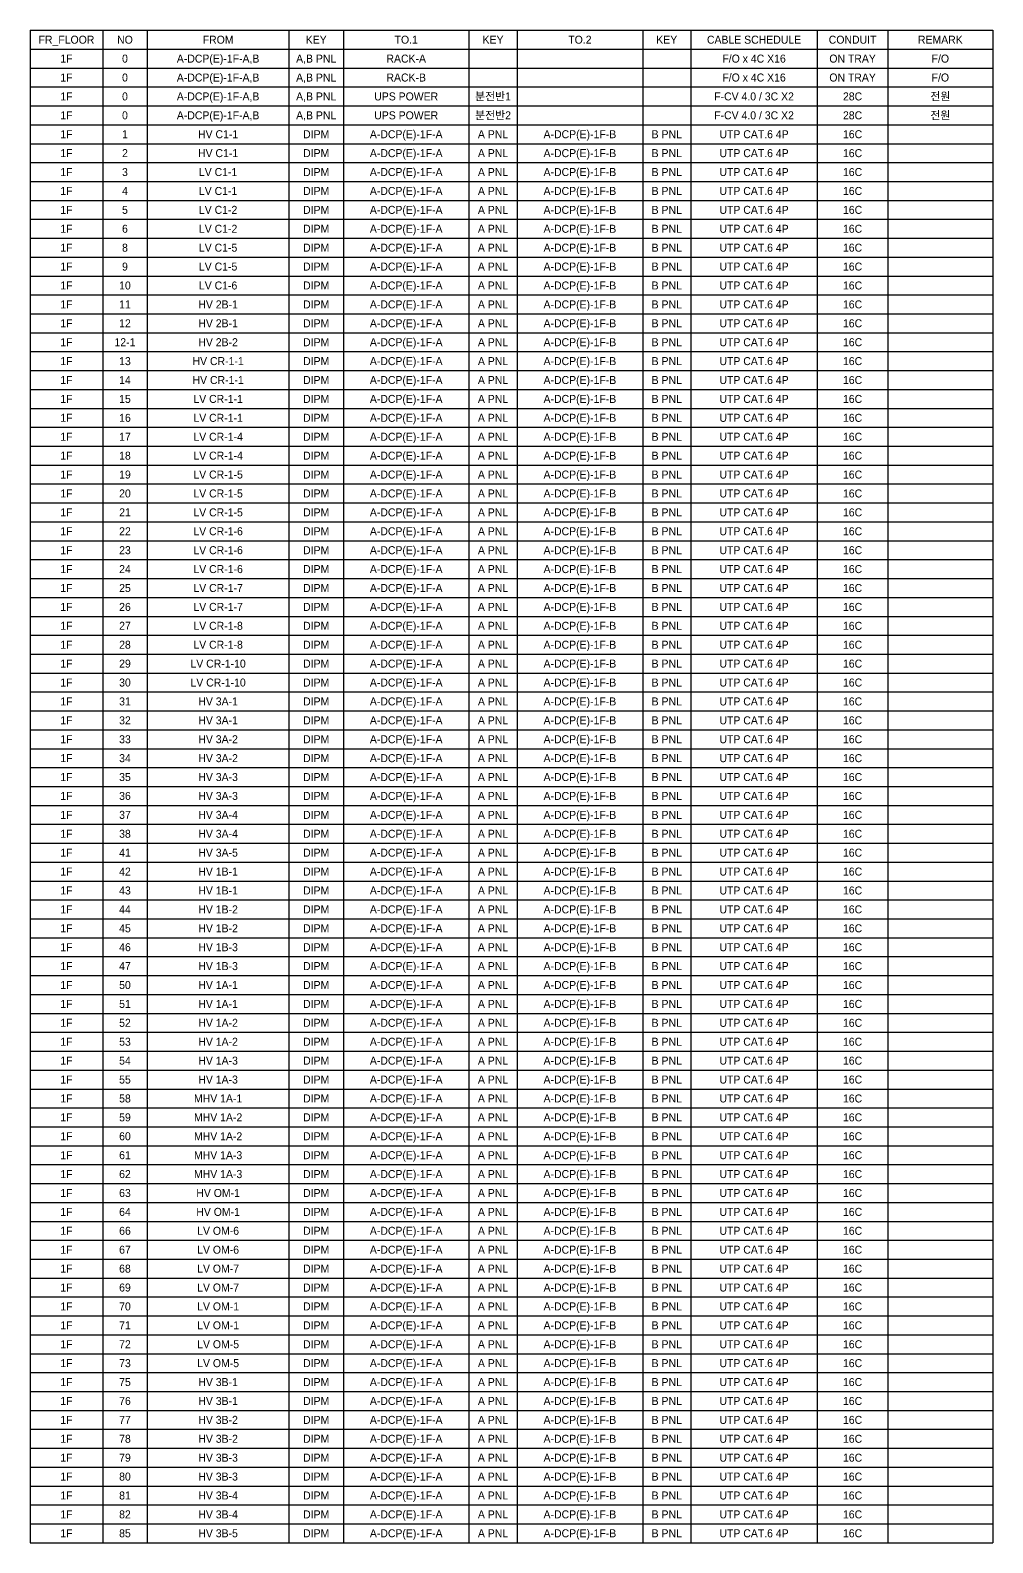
# Model space of a CAD drawing. Header units: millimetres. Extents: x 89450 to 753248, y -530175 to 1209785.
# Drawn here: x 512257 to 559976, y -346733 to -271775 of the extents above; entities that cross this region are included whole.
import ezdxf
from ezdxf.enums import TextEntityAlignment as Align

# ---------------------------------------------------------------- set-up
doc = ezdxf.new("R2010")
doc.units = ezdxf.units.MM
doc.header["$LTSCALE"] = 150
doc.layers.add('-----29 Cable Schedule', color=1, linetype='Continuous')
doc.layers.add('-----30 Text', color=2, linetype='Continuous')
doc.styles.add('ELEC', font='')
doc.styles.get('ELEC').set_extended_font_data('Dotum')

msp = doc.modelspace()

# ---------------------------------------------------------------- linework, layer by layer
at = {"layer": '-----29 Cable Schedule'}
for p, q in [((512257, -271775), (512257, -272712)), ((512257, -271775), (559976, -271775)), ((515848, -271775), (515848, -272712)), ((518057, -271775), (518057, -272712)), ((525084, -271775), (525084, -272712)), ((527784, -271775), (527784, -272712)), ((534008, -271775), (534008, -272712)), ((536395, -271775), (536395, -272712)), ((542619, -271775), (542619, -272712)), ((545006, -271775), (545006, -272712)), ((551275, -271775), (551275, -272712)), ((554778, -271775), (554778, -272712)), ((559976, -271775), (559976, -272712)), ((512257, -272712), (512257, -346733)), ((512257, -272712), (559976, -272712)), ((512257, -272712), (512257, -346733)), ((512257, -272712), (559976, -272712)), ((515848, -272712), (515848, -346733)), ((515848, -272712), (515848, -346733)), ((518057, -272712), (518057, -346733)), ((518057, -272712), (518057, -346733)), ((525084, -272712), (525084, -346733)), ((525084, -272712), (525084, -346733)), ((527784, -272712), (527784, -346733)), ((527784, -272712), (527784, -346733)), ((534008, -272712), (534008, -346733)), ((534008, -272712), (534008, -346733)), ((536395, -272712), (536395, -346733)), ((536395, -272712), (536395, -346733)), ((542619, -272712), (542619, -346733)), ((542619, -272712), (542619, -346733)), ((545006, -272712), (545006, -346733)), ((545006, -272712), (545006, -346733)), ((551275, -272712), (551275, -346733)), ((551275, -272712), (551275, -346733)), ((554778, -272712), (554778, -346733)), ((554778, -272712), (554778, -346733)), ((559976, -272712), (559976, -346733)), ((559976, -272712), (559976, -346733)), ((512257, -273649), (559976, -273649)), ((512257, -274586), (559976, -274586)), ((512257, -275523), (559976, -275523)), ((512257, -276460), (559976, -276460)), ((512257, -277397), (559976, -277397)), ((512257, -278334), (559976, -278334)), ((512257, -279271), (559976, -279271)), ((512257, -280208), (559976, -280208)), ((512257, -281145), (559976, -281145)), ((512257, -282082), (559976, -282082)), ((512257, -283019), (559976, -283019)), ((512257, -283956), (559976, -283956)), ((512257, -284893), (559976, -284893)), ((512257, -285830), (559976, -285830)), ((512257, -286767), (559976, -286767)), ((512257, -287704), (559976, -287704)), ((512257, -288641), (559976, -288641)), ((512257, -289577), (559976, -289577)), ((512257, -290514), (559976, -290514)), ((512257, -291451), (559976, -291451)), ((512257, -292388), (559976, -292388)), ((512257, -293325), (559976, -293325)), ((512257, -294262), (559976, -294262)), ((512257, -295199), (559976, -295199)), ((512257, -296136), (559976, -296136)), ((512257, -297073), (559976, -297073)), ((512257, -298010), (559976, -298010)), ((512257, -298947), (559976, -298947)), ((512257, -299884), (559976, -299884)), ((512257, -300821), (559976, -300821)), ((512257, -301758), (559976, -301758)), ((512257, -302695), (559976, -302695)), ((512257, -303632), (559976, -303632)), ((512257, -304569), (559976, -304569)), ((512257, -305506), (559976, -305506)), ((512257, -306443), (559976, -306443)), ((512257, -307380), (559976, -307380)), ((512257, -308317), (559976, -308317)), ((512257, -309254), (559976, -309254)), ((512257, -310191), (559976, -310191)), ((512257, -311128), (559976, -311128)), ((512257, -312065), (559976, -312065)), ((512257, -313002), (559976, -313002)), ((512257, -313939), (559976, -313939)), ((512257, -314876), (559976, -314876)), ((512257, -315813), (559976, -315813)), ((512257, -316750), (559976, -316750)), ((512257, -317687), (559976, -317687)), ((512257, -318624), (559976, -318624)), ((512257, -319561), (559976, -319561)), ((512257, -320498), (559976, -320498)), ((512257, -321435), (559976, -321435)), ((512257, -322372), (559976, -322372)), ((512257, -323309), (559976, -323309)), ((512257, -324246), (559976, -324246)), ((512257, -325183), (559976, -325183)), ((512257, -326120), (559976, -326120)), ((512257, -327056), (559976, -327056)), ((512257, -327993), (559976, -327993)), ((512257, -328930), (559976, -328930)), ((512257, -329867), (559976, -329867)), ((512257, -330804), (559976, -330804)), ((512257, -331741), (559976, -331741)), ((512257, -332678), (559976, -332678)), ((512257, -333615), (559976, -333615)), ((512257, -334552), (559976, -334552)), ((512257, -335489), (559976, -335489)), ((512257, -336426), (559976, -336426)), ((512257, -337363), (559976, -337363)), ((512257, -338300), (559976, -338300)), ((512257, -339237), (559976, -339237)), ((512257, -340174), (559976, -340174)), ((512257, -341111), (559976, -341111)), ((512257, -342048), (559976, -342048)), ((512257, -342985), (559976, -342985)), ((512257, -343922), (559976, -343922)), ((512257, -344859), (559976, -344859)), ((512257, -345796), (559976, -345796)), ((512257, -346733), (559976, -346733))]:
    msp.add_line(p, q, dxfattribs=at)

# ---------------------------------------------------------------- texts
at = {"layer": '-----30 Text', "style": 'ELEC'}
for s, height, p in [('FR_FLOOR', 396.6, (514053, -272243)), ('NO', 396.6, (516953, -272243)), ('FROM', 396.6, (521571, -272243)), ('KEY', 396.6, (526434, -272243)), ('TO.1', 396.6, (530896, -272243)), ('KEY', 396.6, (535201, -272243)), ('TO.2', 396.6, (539507, -272243)), ('KEY', 396.6, (543813, -272243)), ('CABLE SCHEDULE', 396.6, (548141, -272243)), ('CONDUIT', 396.6, (553026, -272243)), ('REMARK', 396.6, (557377, -272243)), ('1F', 396.6, (514053, -273180)), ('0', 397, (516953, -273180)), ('A-DCP(E)-1F-A,B', 396.6, (521571, -273180)), ('A,B PNL', 396.6, (526434, -273180)), ('RACK-A', 396.6, (530896, -273180)), ('F/O x 4C X16', 396.6, (548141, -273180)), ('ON TRAY', 396.6, (553026, -273180)), ('F/O', 396.6, (557377, -273180)), ('1F', 396.6, (514053, -274117)), ('0', 397, (516953, -274117)), ('A-DCP(E)-1F-A,B', 396.6, (521571, -274117)), ('A,B PNL', 396.6, (526434, -274117)), ('RACK-B', 396.6, (530896, -274117)), ('F/O x 4C X16', 396.6, (548141, -274117)), ('ON TRAY', 396.6, (553026, -274117)), ('F/O', 396.6, (557377, -274117)), ('1F', 396.6, (514053, -275054)), ('0', 397, (516953, -275054)), ('A-DCP(E)-1F-A,B', 396.6, (521571, -275054)), ('A,B PNL', 396.6, (526434, -275054)), ('UPS POWER', 396.6, (530896, -275054)), ('분전반1', 396.6, (535201, -275054)), ('F-CV 4.0 / 3C X2', 396.6, (548141, -275054)), ('28C', 396.6, (553026, -275054)), ('전원', 396.6, (557377, -275054)), ('1F', 396.6, (514053, -275991)), ('0', 397, (516953, -275991)), ('A-DCP(E)-1F-A,B', 396.6, (521571, -275991)), ('A,B PNL', 396.6, (526434, -275991)), ('UPS POWER', 396.6, (530896, -275991)), ('분전반2', 396.6, (535201, -275991)), ('F-CV 4.0 / 3C X2', 396.6, (548141, -275991)), ('28C', 396.6, (553026, -275991)), ('전원', 396.6, (557377, -275991)), ('1F', 396.6, (514053, -276928)), ('1', 397, (516953, -276928)), ('HV C1-1', 396.6, (521571, -276928)), ('DIPM', 396.6, (526434, -276928)), ('A-DCP(E)-1F-A', 396.6, (530896, -276928)), ('A PNL', 396.6, (535201, -276928)), ('A-DCP(E)-1F-B', 396.6, (539507, -276928)), ('B PNL', 396.6, (543813, -276928)), ('UTP CAT.6 4P', 396.6, (548141, -276928)), ('16C', 396.6, (553026, -276928)), ('1F', 396.6, (514053, -277865)), ('2', 397, (516953, -277865)), ('HV C1-1', 396.6, (521571, -277865)), ('DIPM', 396.6, (526434, -277865)), ('A-DCP(E)-1F-A', 396.6, (530896, -277865)), ('A PNL', 396.6, (535201, -277865)), ('A-DCP(E)-1F-B', 396.6, (539507, -277865)), ('B PNL', 396.6, (543813, -277865)), ('UTP CAT.6 4P', 396.6, (548141, -277865)), ('16C', 396.6, (553026, -277865)), ('1F', 396.6, (514053, -278802)), ('3', 397, (516953, -278802)), ('LV C1-1', 396.6, (521571, -278802)), ('DIPM', 396.6, (526434, -278802)), ('A-DCP(E)-1F-A', 396.6, (530896, -278802)), ('A PNL', 396.6, (535201, -278802)), ('A-DCP(E)-1F-B', 396.6, (539507, -278802)), ('B PNL', 396.6, (543813, -278802)), ('UTP CAT.6 4P', 396.6, (548141, -278802)), ('16C', 396.6, (553026, -278802)), ('1F', 396.6, (514053, -279739)), ('4', 397, (516953, -279739)), ('LV C1-1', 396.6, (521571, -279739)), ('DIPM', 396.6, (526434, -279739)), ('A-DCP(E)-1F-A', 396.6, (530896, -279739)), ('A PNL', 396.6, (535201, -279739)), ('A-DCP(E)-1F-B', 396.6, (539507, -279739)), ('B PNL', 396.6, (543813, -279739)), ('UTP CAT.6 4P', 396.6, (548141, -279739)), ('16C', 396.6, (553026, -279739)), ('1F', 396.6, (514053, -280676)), ('5', 397, (516953, -280676)), ('LV C1-2', 396.6, (521571, -280676)), ('DIPM', 396.6, (526434, -280676)), ('A-DCP(E)-1F-A', 396.6, (530896, -280676)), ('A PNL', 396.6, (535201, -280676)), ('A-DCP(E)-1F-B', 396.6, (539507, -280676)), ('B PNL', 396.6, (543813, -280676)), ('UTP CAT.6 4P', 396.6, (548141, -280676)), ('16C', 396.6, (553026, -280676)), ('1F', 396.6, (514053, -281613)), ('6', 397, (516953, -281613)), ('LV C1-2', 396.6, (521571, -281613)), ('DIPM', 396.6, (526434, -281613)), ('A-DCP(E)-1F-A', 396.6, (530896, -281613)), ('A PNL', 396.6, (535201, -281613)), ('A-DCP(E)-1F-B', 396.6, (539507, -281613)), ('B PNL', 396.6, (543813, -281613)), ('UTP CAT.6 4P', 396.6, (548141, -281613)), ('16C', 396.6, (553026, -281613)), ('1F', 396.6, (514053, -282550)), ('8', 397, (516953, -282550)), ('LV C1-5', 396.6, (521571, -282550)), ('DIPM', 396.6, (526434, -282550)), ('A-DCP(E)-1F-A', 396.6, (530896, -282550)), ('A PNL', 396.6, (535201, -282550)), ('A-DCP(E)-1F-B', 396.6, (539507, -282550)), ('B PNL', 396.6, (543813, -282550)), ('UTP CAT.6 4P', 396.6, (548141, -282550)), ('16C', 396.6, (553026, -282550)), ('1F', 396.6, (514053, -283487)), ('9', 397, (516953, -283487)), ('LV C1-5', 396.6, (521571, -283487)), ('DIPM', 396.6, (526434, -283487)), ('A-DCP(E)-1F-A', 396.6, (530896, -283487)), ('A PNL', 396.6, (535201, -283487)), ('A-DCP(E)-1F-B', 396.6, (539507, -283487)), ('B PNL', 396.6, (543813, -283487)), ('UTP CAT.6 4P', 396.6, (548141, -283487)), ('16C', 396.6, (553026, -283487)), ('1F', 396.6, (514053, -284424)), ('10', 396.6, (516953, -284424)), ('LV C1-6', 396.6, (521571, -284424)), ('DIPM', 396.6, (526434, -284424)), ('A-DCP(E)-1F-A', 396.6, (530896, -284424)), ('A PNL', 396.6, (535201, -284424)), ('A-DCP(E)-1F-B', 396.6, (539507, -284424)), ('B PNL', 396.6, (543813, -284424)), ('UTP CAT.6 4P', 396.6, (548141, -284424)), ('16C', 396.6, (553026, -284424)), ('1F', 396.6, (514053, -285361)), ('11', 396.6, (516953, -285361)), ('HV 2B-1', 396.6, (521571, -285361)), ('DIPM', 396.6, (526434, -285361)), ('A-DCP(E)-1F-A', 396.6, (530896, -285361)), ('A PNL', 396.6, (535201, -285361)), ('A-DCP(E)-1F-B', 396.6, (539507, -285361)), ('B PNL', 396.6, (543813, -285361)), ('UTP CAT.6 4P', 396.6, (548141, -285361)), ('16C', 396.6, (553026, -285361)), ('1F', 396.6, (514053, -286298)), ('12', 396.6, (516953, -286298)), ('HV 2B-1', 396.6, (521571, -286298)), ('DIPM', 396.6, (526434, -286298)), ('A-DCP(E)-1F-A', 396.6, (530896, -286298)), ('A PNL', 396.6, (535201, -286298)), ('A-DCP(E)-1F-B', 396.6, (539507, -286298)), ('B PNL', 396.6, (543813, -286298)), ('UTP CAT.6 4P', 396.6, (548141, -286298)), ('16C', 396.6, (553026, -286298)), ('1F', 396.6, (514053, -287235)), ('12-1', 396.6, (516953, -287235)), ('HV 2B-2', 396.6, (521571, -287235)), ('DIPM', 396.6, (526434, -287235)), ('A-DCP(E)-1F-A', 396.6, (530896, -287235)), ('A PNL', 396.6, (535201, -287235)), ('A-DCP(E)-1F-B', 396.6, (539507, -287235)), ('B PNL', 396.6, (543813, -287235)), ('UTP CAT.6 4P', 396.6, (548141, -287235)), ('16C', 396.6, (553026, -287235)), ('1F', 396.6, (514053, -288172)), ('13', 396.6, (516953, -288172)), ('HV CR-1-1', 396.6, (521571, -288172)), ('DIPM', 396.6, (526434, -288172)), ('A-DCP(E)-1F-A', 396.6, (530896, -288172)), ('A PNL', 396.6, (535201, -288172)), ('A-DCP(E)-1F-B', 396.6, (539507, -288172)), ('B PNL', 396.6, (543813, -288172)), ('UTP CAT.6 4P', 396.6, (548141, -288172)), ('16C', 396.6, (553026, -288172)), ('1F', 396.6, (514053, -289109)), ('14', 396.6, (516953, -289109)), ('HV CR-1-1', 396.6, (521571, -289109)), ('DIPM', 396.6, (526434, -289109)), ('A-DCP(E)-1F-A', 396.6, (530896, -289109)), ('A PNL', 396.6, (535201, -289109)), ('A-DCP(E)-1F-B', 396.6, (539507, -289109)), ('B PNL', 396.6, (543813, -289109)), ('UTP CAT.6 4P', 396.6, (548141, -289109)), ('16C', 396.6, (553026, -289109)), ('1F', 396.6, (514053, -290046)), ('15', 396.6, (516953, -290046)), ('LV CR-1-1', 396.6, (521571, -290046)), ('DIPM', 396.6, (526434, -290046)), ('A-DCP(E)-1F-A', 396.6, (530896, -290046)), ('A PNL', 396.6, (535201, -290046)), ('A-DCP(E)-1F-B', 396.6, (539507, -290046)), ('B PNL', 396.6, (543813, -290046)), ('UTP CAT.6 4P', 396.6, (548141, -290046)), ('16C', 396.6, (553026, -290046)), ('1F', 396.6, (514053, -290983)), ('16', 396.6, (516953, -290983)), ('LV CR-1-1', 396.6, (521571, -290983)), ('DIPM', 396.6, (526434, -290983)), ('A-DCP(E)-1F-A', 396.6, (530896, -290983)), ('A PNL', 396.6, (535201, -290983)), ('A-DCP(E)-1F-B', 396.6, (539507, -290983)), ('B PNL', 396.6, (543813, -290983)), ('UTP CAT.6 4P', 396.6, (548141, -290983)), ('16C', 396.6, (553026, -290983)), ('1F', 396.6, (514053, -291920)), ('17', 396.6, (516953, -291920)), ('LV CR-1-4', 396.6, (521571, -291920)), ('DIPM', 396.6, (526434, -291920)), ('A-DCP(E)-1F-A', 396.6, (530896, -291920)), ('A PNL', 396.6, (535201, -291920)), ('A-DCP(E)-1F-B', 396.6, (539507, -291920)), ('B PNL', 396.6, (543813, -291920)), ('UTP CAT.6 4P', 396.6, (548141, -291920)), ('16C', 396.6, (553026, -291920)), ('1F', 396.6, (514053, -292857)), ('18', 396.6, (516953, -292857)), ('LV CR-1-4', 396.6, (521571, -292857)), ('DIPM', 396.6, (526434, -292857)), ('A-DCP(E)-1F-A', 396.6, (530896, -292857)), ('A PNL', 396.6, (535201, -292857)), ('A-DCP(E)-1F-B', 396.6, (539507, -292857)), ('B PNL', 396.6, (543813, -292857)), ('UTP CAT.6 4P', 396.6, (548141, -292857)), ('16C', 396.6, (553026, -292857)), ('1F', 396.6, (514053, -293794)), ('19', 396.6, (516953, -293794)), ('LV CR-1-5', 396.6, (521571, -293794)), ('DIPM', 396.6, (526434, -293794)), ('A-DCP(E)-1F-A', 396.6, (530896, -293794)), ('A PNL', 396.6, (535201, -293794)), ('A-DCP(E)-1F-B', 396.6, (539507, -293794)), ('B PNL', 396.6, (543813, -293794)), ('UTP CAT.6 4P', 396.6, (548141, -293794)), ('16C', 396.6, (553026, -293794)), ('1F', 396.6, (514053, -294731)), ('20', 396.6, (516953, -294731)), ('LV CR-1-5', 396.6, (521571, -294731)), ('DIPM', 396.6, (526434, -294731)), ('A-DCP(E)-1F-A', 396.6, (530896, -294731)), ('A PNL', 396.6, (535201, -294731)), ('A-DCP(E)-1F-B', 396.6, (539507, -294731)), ('B PNL', 396.6, (543813, -294731)), ('UTP CAT.6 4P', 396.6, (548141, -294731)), ('16C', 396.6, (553026, -294731)), ('1F', 396.6, (514053, -295668)), ('21', 396.6, (516953, -295668)), ('LV CR-1-5', 396.6, (521571, -295668)), ('DIPM', 396.6, (526434, -295668)), ('A-DCP(E)-1F-A', 396.6, (530896, -295668)), ('A PNL', 396.6, (535201, -295668)), ('A-DCP(E)-1F-B', 396.6, (539507, -295668)), ('B PNL', 396.6, (543813, -295668)), ('UTP CAT.6 4P', 396.6, (548141, -295668)), ('16C', 396.6, (553026, -295668)), ('1F', 396.6, (514053, -296605)), ('22', 396.6, (516953, -296605)), ('LV CR-1-6', 396.6, (521571, -296605)), ('DIPM', 396.6, (526434, -296605)), ('A-DCP(E)-1F-A', 396.6, (530896, -296605)), ('A PNL', 396.6, (535201, -296605)), ('A-DCP(E)-1F-B', 396.6, (539507, -296605)), ('B PNL', 396.6, (543813, -296605)), ('UTP CAT.6 4P', 396.6, (548141, -296605)), ('16C', 396.6, (553026, -296605)), ('1F', 396.6, (514053, -297542)), ('23', 396.6, (516953, -297542)), ('LV CR-1-6', 396.6, (521571, -297542)), ('DIPM', 396.6, (526434, -297542)), ('A-DCP(E)-1F-A', 396.6, (530896, -297542)), ('A PNL', 396.6, (535201, -297542)), ('A-DCP(E)-1F-B', 396.6, (539507, -297542)), ('B PNL', 396.6, (543813, -297542)), ('UTP CAT.6 4P', 396.6, (548141, -297542)), ('16C', 396.6, (553026, -297542)), ('1F', 396.6, (514053, -298479)), ('24', 396.6, (516953, -298479)), ('LV CR-1-6', 396.6, (521571, -298479)), ('DIPM', 396.6, (526434, -298479)), ('A-DCP(E)-1F-A', 396.6, (530896, -298479)), ('A PNL', 396.6, (535201, -298479)), ('A-DCP(E)-1F-B', 396.6, (539507, -298479)), ('B PNL', 396.6, (543813, -298479)), ('UTP CAT.6 4P', 396.6, (548141, -298479)), ('16C', 396.6, (553026, -298479)), ('1F', 396.6, (514053, -299416)), ('25', 396.6, (516953, -299416)), ('LV CR-1-7', 396.6, (521571, -299416)), ('DIPM', 396.6, (526434, -299416)), ('A-DCP(E)-1F-A', 396.6, (530896, -299416)), ('A PNL', 396.6, (535201, -299416)), ('A-DCP(E)-1F-B', 396.6, (539507, -299416)), ('B PNL', 396.6, (543813, -299416)), ('UTP CAT.6 4P', 396.6, (548141, -299416)), ('16C', 396.6, (553026, -299416)), ('1F', 396.6, (514053, -300353)), ('26', 396.6, (516953, -300353)), ('LV CR-1-7', 396.6, (521571, -300353)), ('DIPM', 396.6, (526434, -300353)), ('A-DCP(E)-1F-A', 396.6, (530896, -300353)), ('A PNL', 396.6, (535201, -300353)), ('A-DCP(E)-1F-B', 396.6, (539507, -300353)), ('B PNL', 396.6, (543813, -300353)), ('UTP CAT.6 4P', 396.6, (548141, -300353)), ('16C', 396.6, (553026, -300353)), ('1F', 396.6, (514053, -301290)), ('27', 396.6, (516953, -301290)), ('LV CR-1-8', 396.6, (521571, -301290)), ('DIPM', 396.6, (526434, -301290)), ('A-DCP(E)-1F-A', 396.6, (530896, -301290)), ('A PNL', 396.6, (535201, -301290)), ('A-DCP(E)-1F-B', 396.6, (539507, -301290)), ('B PNL', 396.6, (543813, -301290)), ('UTP CAT.6 4P', 396.6, (548141, -301290)), ('16C', 396.6, (553026, -301290)), ('1F', 396.6, (514053, -302227)), ('28', 396.6, (516953, -302227)), ('LV CR-1-8', 396.6, (521571, -302227)), ('DIPM', 396.6, (526434, -302227)), ('A-DCP(E)-1F-A', 396.6, (530896, -302227)), ('A PNL', 396.6, (535201, -302227)), ('A-DCP(E)-1F-B', 396.6, (539507, -302227)), ('B PNL', 396.6, (543813, -302227)), ('UTP CAT.6 4P', 396.6, (548141, -302227)), ('16C', 396.6, (553026, -302227)), ('1F', 396.6, (514053, -303164)), ('29', 396.6, (516953, -303164)), ('LV CR-1-10', 396.6, (521571, -303164)), ('DIPM', 396.6, (526434, -303164)), ('A-DCP(E)-1F-A', 396.6, (530896, -303164)), ('A PNL', 396.6, (535201, -303164)), ('A-DCP(E)-1F-B', 396.6, (539507, -303164)), ('B PNL', 396.6, (543813, -303164)), ('UTP CAT.6 4P', 396.6, (548141, -303164)), ('16C', 396.6, (553026, -303164)), ('1F', 396.6, (514053, -304101)), ('30', 396.6, (516953, -304101)), ('LV CR-1-10', 396.6, (521571, -304101)), ('DIPM', 396.6, (526434, -304101)), ('A-DCP(E)-1F-A', 396.6, (530896, -304101)), ('A PNL', 396.6, (535201, -304101)), ('A-DCP(E)-1F-B', 396.6, (539507, -304101)), ('B PNL', 396.6, (543813, -304101)), ('UTP CAT.6 4P', 396.6, (548141, -304101)), ('16C', 396.6, (553026, -304101)), ('1F', 396.6, (514053, -305038)), ('31', 396.6, (516953, -305038)), ('HV 3A-1', 396.6, (521571, -305038)), ('DIPM', 396.6, (526434, -305038)), ('A-DCP(E)-1F-A', 396.6, (530896, -305038)), ('A PNL', 396.6, (535201, -305038)), ('A-DCP(E)-1F-B', 396.6, (539507, -305038)), ('B PNL', 396.6, (543813, -305038)), ('UTP CAT.6 4P', 396.6, (548141, -305038)), ('16C', 396.6, (553026, -305038)), ('1F', 396.6, (514053, -305975)), ('32', 396.6, (516953, -305975)), ('HV 3A-1', 396.6, (521571, -305975)), ('DIPM', 396.6, (526434, -305975)), ('A-DCP(E)-1F-A', 396.6, (530896, -305975)), ('A PNL', 396.6, (535201, -305975)), ('A-DCP(E)-1F-B', 396.6, (539507, -305975)), ('B PNL', 396.6, (543813, -305975)), ('UTP CAT.6 4P', 396.6, (548141, -305975)), ('16C', 396.6, (553026, -305975)), ('1F', 396.6, (514053, -306912)), ('33', 396.6, (516953, -306912)), ('HV 3A-2', 396.6, (521571, -306912)), ('DIPM', 396.6, (526434, -306912)), ('A-DCP(E)-1F-A', 396.6, (530896, -306912)), ('A PNL', 396.6, (535201, -306912)), ('A-DCP(E)-1F-B', 396.6, (539507, -306912)), ('B PNL', 396.6, (543813, -306912)), ('UTP CAT.6 4P', 396.6, (548141, -306912)), ('16C', 396.6, (553026, -306912)), ('1F', 396.6, (514053, -307849)), ('34', 396.6, (516953, -307849)), ('HV 3A-2', 396.6, (521571, -307849)), ('DIPM', 396.6, (526434, -307849)), ('A-DCP(E)-1F-A', 396.6, (530896, -307849)), ('A PNL', 396.6, (535201, -307849)), ('A-DCP(E)-1F-B', 396.6, (539507, -307849)), ('B PNL', 396.6, (543813, -307849)), ('UTP CAT.6 4P', 396.6, (548141, -307849)), ('16C', 396.6, (553026, -307849)), ('1F', 396.6, (514053, -308785)), ('35', 396.6, (516953, -308785)), ('HV 3A-3', 396.6, (521571, -308785)), ('DIPM', 396.6, (526434, -308785)), ('A-DCP(E)-1F-A', 396.6, (530896, -308785)), ('A PNL', 396.6, (535201, -308785)), ('A-DCP(E)-1F-B', 396.6, (539507, -308785)), ('B PNL', 396.6, (543813, -308785)), ('UTP CAT.6 4P', 396.6, (548141, -308785)), ('16C', 396.6, (553026, -308785)), ('1F', 396.6, (514053, -309722)), ('36', 396.6, (516953, -309722)), ('HV 3A-3', 396.6, (521571, -309722)), ('DIPM', 396.6, (526434, -309722)), ('A-DCP(E)-1F-A', 396.6, (530896, -309722)), ('A PNL', 396.6, (535201, -309722)), ('A-DCP(E)-1F-B', 396.6, (539507, -309722)), ('B PNL', 396.6, (543813, -309722)), ('UTP CAT.6 4P', 396.6, (548141, -309722)), ('16C', 396.6, (553026, -309722)), ('1F', 396.6, (514053, -310659)), ('37', 396.6, (516953, -310659)), ('HV 3A-4', 396.6, (521571, -310659)), ('DIPM', 396.6, (526434, -310659)), ('A-DCP(E)-1F-A', 396.6, (530896, -310659)), ('A PNL', 396.6, (535201, -310659)), ('A-DCP(E)-1F-B', 396.6, (539507, -310659)), ('B PNL', 396.6, (543813, -310659)), ('UTP CAT.6 4P', 396.6, (548141, -310659)), ('16C', 396.6, (553026, -310659)), ('1F', 396.6, (514053, -311596)), ('38', 396.6, (516953, -311596)), ('HV 3A-4', 396.6, (521571, -311596)), ('DIPM', 396.6, (526434, -311596)), ('A-DCP(E)-1F-A', 396.6, (530896, -311596)), ('A PNL', 396.6, (535201, -311596)), ('A-DCP(E)-1F-B', 396.6, (539507, -311596)), ('B PNL', 396.6, (543813, -311596)), ('UTP CAT.6 4P', 396.6, (548141, -311596)), ('16C', 396.6, (553026, -311596)), ('1F', 396.6, (514053, -312533)), ('41', 396.6, (516953, -312533)), ('HV 3A-5', 396.6, (521571, -312533)), ('DIPM', 396.6, (526434, -312533)), ('A-DCP(E)-1F-A', 396.6, (530896, -312533)), ('A PNL', 396.6, (535201, -312533)), ('A-DCP(E)-1F-B', 396.6, (539507, -312533)), ('B PNL', 396.6, (543813, -312533)), ('UTP CAT.6 4P', 396.6, (548141, -312533)), ('16C', 396.6, (553026, -312533)), ('1F', 396.6, (514053, -313470)), ('42', 396.6, (516953, -313470)), ('HV 1B-1', 396.6, (521571, -313470)), ('DIPM', 396.6, (526434, -313470)), ('A-DCP(E)-1F-A', 396.6, (530896, -313470)), ('A PNL', 396.6, (535201, -313470)), ('A-DCP(E)-1F-B', 396.6, (539507, -313470)), ('B PNL', 396.6, (543813, -313470)), ('UTP CAT.6 4P', 396.6, (548141, -313470)), ('16C', 396.6, (553026, -313470)), ('1F', 396.6, (514053, -314407)), ('43', 396.6, (516953, -314407)), ('HV 1B-1', 396.6, (521571, -314407)), ('DIPM', 396.6, (526434, -314407)), ('A-DCP(E)-1F-A', 396.6, (530896, -314407)), ('A PNL', 396.6, (535201, -314407)), ('A-DCP(E)-1F-B', 396.6, (539507, -314407)), ('B PNL', 396.6, (543813, -314407)), ('UTP CAT.6 4P', 396.6, (548141, -314407)), ('16C', 396.6, (553026, -314407)), ('1F', 396.6, (514053, -315344)), ('44', 396.6, (516953, -315344)), ('HV 1B-2', 396.6, (521571, -315344)), ('DIPM', 396.6, (526434, -315344)), ('A-DCP(E)-1F-A', 396.6, (530896, -315344)), ('A PNL', 396.6, (535201, -315344)), ('A-DCP(E)-1F-B', 396.6, (539507, -315344)), ('B PNL', 396.6, (543813, -315344)), ('UTP CAT.6 4P', 396.6, (548141, -315344)), ('16C', 396.6, (553026, -315344)), ('1F', 396.6, (514053, -316281)), ('45', 396.6, (516953, -316281)), ('HV 1B-2', 396.6, (521571, -316281)), ('DIPM', 396.6, (526434, -316281)), ('A-DCP(E)-1F-A', 396.6, (530896, -316281)), ('A PNL', 396.6, (535201, -316281)), ('A-DCP(E)-1F-B', 396.6, (539507, -316281)), ('B PNL', 396.6, (543813, -316281)), ('UTP CAT.6 4P', 396.6, (548141, -316281)), ('16C', 396.6, (553026, -316281)), ('1F', 396.6, (514053, -317218)), ('46', 396.6, (516953, -317218)), ('HV 1B-3', 396.6, (521571, -317218)), ('DIPM', 396.6, (526434, -317218)), ('A-DCP(E)-1F-A', 396.6, (530896, -317218)), ('A PNL', 396.6, (535201, -317218)), ('A-DCP(E)-1F-B', 396.6, (539507, -317218)), ('B PNL', 396.6, (543813, -317218)), ('UTP CAT.6 4P', 396.6, (548141, -317218)), ('16C', 396.6, (553026, -317218)), ('1F', 396.6, (514053, -318155)), ('47', 396.6, (516953, -318155)), ('HV 1B-3', 396.6, (521571, -318155)), ('DIPM', 396.6, (526434, -318155)), ('A-DCP(E)-1F-A', 396.6, (530896, -318155)), ('A PNL', 396.6, (535201, -318155)), ('A-DCP(E)-1F-B', 396.6, (539507, -318155)), ('B PNL', 396.6, (543813, -318155)), ('UTP CAT.6 4P', 396.6, (548141, -318155)), ('16C', 396.6, (553026, -318155)), ('1F', 396.6, (514053, -319092)), ('50', 396.6, (516953, -319092)), ('HV 1A-1', 396.6, (521571, -319092)), ('DIPM', 396.6, (526434, -319092)), ('A-DCP(E)-1F-A', 396.6, (530896, -319092)), ('A PNL', 396.6, (535201, -319092)), ('A-DCP(E)-1F-B', 396.6, (539507, -319092)), ('B PNL', 396.6, (543813, -319092)), ('UTP CAT.6 4P', 396.6, (548141, -319092)), ('16C', 396.6, (553026, -319092)), ('1F', 396.6, (514053, -320029)), ('51', 396.6, (516953, -320029)), ('HV 1A-1', 396.6, (521571, -320029)), ('DIPM', 396.6, (526434, -320029)), ('A-DCP(E)-1F-A', 396.6, (530896, -320029)), ('A PNL', 396.6, (535201, -320029)), ('A-DCP(E)-1F-B', 396.6, (539507, -320029)), ('B PNL', 396.6, (543813, -320029)), ('UTP CAT.6 4P', 396.6, (548141, -320029)), ('16C', 396.6, (553026, -320029)), ('1F', 396.6, (514053, -320966)), ('52', 396.6, (516953, -320966)), ('HV 1A-2', 396.6, (521571, -320966)), ('DIPM', 396.6, (526434, -320966)), ('A-DCP(E)-1F-A', 396.6, (530896, -320966)), ('A PNL', 396.6, (535201, -320966)), ('A-DCP(E)-1F-B', 396.6, (539507, -320966)), ('B PNL', 396.6, (543813, -320966)), ('UTP CAT.6 4P', 396.6, (548141, -320966)), ('16C', 396.6, (553026, -320966)), ('1F', 396.6, (514053, -321903)), ('53', 396.6, (516953, -321903)), ('HV 1A-2', 396.6, (521571, -321903)), ('DIPM', 396.6, (526434, -321903)), ('A-DCP(E)-1F-A', 396.6, (530896, -321903)), ('A PNL', 396.6, (535201, -321903)), ('A-DCP(E)-1F-B', 396.6, (539507, -321903)), ('B PNL', 396.6, (543813, -321903)), ('UTP CAT.6 4P', 396.6, (548141, -321903)), ('16C', 396.6, (553026, -321903)), ('1F', 396.6, (514053, -322840)), ('54', 396.6, (516953, -322840)), ('HV 1A-3', 396.6, (521571, -322840)), ('DIPM', 396.6, (526434, -322840)), ('A-DCP(E)-1F-A', 396.6, (530896, -322840)), ('A PNL', 396.6, (535201, -322840)), ('A-DCP(E)-1F-B', 396.6, (539507, -322840)), ('B PNL', 396.6, (543813, -322840)), ('UTP CAT.6 4P', 396.6, (548141, -322840)), ('16C', 396.6, (553026, -322840)), ('1F', 396.6, (514053, -323777)), ('55', 396.6, (516953, -323777)), ('HV 1A-3', 396.6, (521571, -323777)), ('DIPM', 396.6, (526434, -323777)), ('A-DCP(E)-1F-A', 396.6, (530896, -323777)), ('A PNL', 396.6, (535201, -323777)), ('A-DCP(E)-1F-B', 396.6, (539507, -323777)), ('B PNL', 396.6, (543813, -323777)), ('UTP CAT.6 4P', 396.6, (548141, -323777)), ('16C', 396.6, (553026, -323777)), ('1F', 396.6, (514053, -324714)), ('58', 396.6, (516953, -324714)), ('MHV 1A-1', 396.6, (521571, -324714)), ('DIPM', 396.6, (526434, -324714)), ('A-DCP(E)-1F-A', 396.6, (530896, -324714)), ('A PNL', 396.6, (535201, -324714)), ('A-DCP(E)-1F-B', 396.6, (539507, -324714)), ('B PNL', 396.6, (543813, -324714)), ('UTP CAT.6 4P', 396.6, (548141, -324714)), ('16C', 396.6, (553026, -324714)), ('1F', 396.6, (514053, -325651)), ('59', 396.6, (516953, -325651)), ('MHV 1A-2', 396.6, (521571, -325651)), ('DIPM', 396.6, (526434, -325651)), ('A-DCP(E)-1F-A', 396.6, (530896, -325651)), ('A PNL', 396.6, (535201, -325651)), ('A-DCP(E)-1F-B', 396.6, (539507, -325651)), ('B PNL', 396.6, (543813, -325651)), ('UTP CAT.6 4P', 396.6, (548141, -325651)), ('16C', 396.6, (553026, -325651)), ('1F', 396.6, (514053, -326588)), ('60', 396.6, (516953, -326588)), ('MHV 1A-2', 396.6, (521571, -326588)), ('DIPM', 396.6, (526434, -326588)), ('A-DCP(E)-1F-A', 396.6, (530896, -326588)), ('A PNL', 396.6, (535201, -326588)), ('A-DCP(E)-1F-B', 396.6, (539507, -326588)), ('B PNL', 396.6, (543813, -326588)), ('UTP CAT.6 4P', 396.6, (548141, -326588)), ('16C', 396.6, (553026, -326588)), ('1F', 396.6, (514053, -327525)), ('61', 396.6, (516953, -327525)), ('MHV 1A-3', 396.6, (521571, -327525)), ('DIPM', 396.6, (526434, -327525)), ('A-DCP(E)-1F-A', 396.6, (530896, -327525)), ('A PNL', 396.6, (535201, -327525)), ('A-DCP(E)-1F-B', 396.6, (539507, -327525)), ('B PNL', 396.6, (543813, -327525)), ('UTP CAT.6 4P', 396.6, (548141, -327525)), ('16C', 396.6, (553026, -327525)), ('1F', 396.6, (514053, -328462)), ('62', 396.6, (516953, -328462)), ('MHV 1A-3', 396.6, (521571, -328462)), ('DIPM', 396.6, (526434, -328462)), ('A-DCP(E)-1F-A', 396.6, (530896, -328462)), ('A PNL', 396.6, (535201, -328462)), ('A-DCP(E)-1F-B', 396.6, (539507, -328462)), ('B PNL', 396.6, (543813, -328462)), ('UTP CAT.6 4P', 396.6, (548141, -328462)), ('16C', 396.6, (553026, -328462)), ('1F', 396.6, (514053, -329399)), ('63', 396.6, (516953, -329399)), ('HV OM-1', 396.6, (521571, -329399)), ('DIPM', 396.6, (526434, -329399)), ('A-DCP(E)-1F-A', 396.6, (530896, -329399)), ('A PNL', 396.6, (535201, -329399)), ('A-DCP(E)-1F-B', 396.6, (539507, -329399)), ('B PNL', 396.6, (543813, -329399)), ('UTP CAT.6 4P', 396.6, (548141, -329399)), ('16C', 396.6, (553026, -329399)), ('1F', 396.6, (514053, -330336)), ('64', 396.6, (516953, -330336)), ('HV OM-1', 396.6, (521571, -330336)), ('DIPM', 396.6, (526434, -330336)), ('A-DCP(E)-1F-A', 396.6, (530896, -330336)), ('A PNL', 396.6, (535201, -330336)), ('A-DCP(E)-1F-B', 396.6, (539507, -330336)), ('B PNL', 396.6, (543813, -330336)), ('UTP CAT.6 4P', 396.6, (548141, -330336)), ('16C', 396.6, (553026, -330336)), ('1F', 396.6, (514053, -331273)), ('66', 396.6, (516953, -331273)), ('LV OM-6', 396.6, (521571, -331273)), ('DIPM', 396.6, (526434, -331273)), ('A-DCP(E)-1F-A', 396.6, (530896, -331273)), ('A PNL', 396.6, (535201, -331273)), ('A-DCP(E)-1F-B', 396.6, (539507, -331273)), ('B PNL', 396.6, (543813, -331273)), ('UTP CAT.6 4P', 396.6, (548141, -331273)), ('16C', 396.6, (553026, -331273)), ('1F', 396.6, (514053, -332210)), ('67', 396.6, (516953, -332210)), ('LV OM-6', 396.6, (521571, -332210)), ('DIPM', 396.6, (526434, -332210)), ('A-DCP(E)-1F-A', 396.6, (530896, -332210)), ('A PNL', 396.6, (535201, -332210)), ('A-DCP(E)-1F-B', 396.6, (539507, -332210)), ('B PNL', 396.6, (543813, -332210)), ('UTP CAT.6 4P', 396.6, (548141, -332210)), ('16C', 396.6, (553026, -332210)), ('1F', 396.6, (514053, -333147)), ('68', 396.6, (516953, -333147)), ('LV OM-7', 396.6, (521571, -333147)), ('DIPM', 396.6, (526434, -333147)), ('A-DCP(E)-1F-A', 396.6, (530896, -333147)), ('A PNL', 396.6, (535201, -333147)), ('A-DCP(E)-1F-B', 396.6, (539507, -333147)), ('B PNL', 396.6, (543813, -333147)), ('UTP CAT.6 4P', 396.6, (548141, -333147)), ('16C', 396.6, (553026, -333147)), ('1F', 396.6, (514053, -334084)), ('69', 396.6, (516953, -334084)), ('LV OM-7', 396.6, (521571, -334084)), ('DIPM', 396.6, (526434, -334084)), ('A-DCP(E)-1F-A', 396.6, (530896, -334084)), ('A PNL', 396.6, (535201, -334084)), ('A-DCP(E)-1F-B', 396.6, (539507, -334084)), ('B PNL', 396.6, (543813, -334084)), ('UTP CAT.6 4P', 396.6, (548141, -334084)), ('16C', 396.6, (553026, -334084)), ('1F', 396.6, (514053, -335021)), ('70', 396.6, (516953, -335021)), ('LV OM-1', 396.6, (521571, -335021)), ('DIPM', 396.6, (526434, -335021)), ('A-DCP(E)-1F-A', 396.6, (530896, -335021)), ('A PNL', 396.6, (535201, -335021)), ('A-DCP(E)-1F-B', 396.6, (539507, -335021)), ('B PNL', 396.6, (543813, -335021)), ('UTP CAT.6 4P', 396.6, (548141, -335021)), ('16C', 396.6, (553026, -335021)), ('1F', 396.6, (514053, -335958)), ('71', 396.6, (516953, -335958)), ('LV OM-1', 396.6, (521571, -335958)), ('DIPM', 396.6, (526434, -335958)), ('A-DCP(E)-1F-A', 396.6, (530896, -335958)), ('A PNL', 396.6, (535201, -335958)), ('A-DCP(E)-1F-B', 396.6, (539507, -335958)), ('B PNL', 396.6, (543813, -335958)), ('UTP CAT.6 4P', 396.6, (548141, -335958)), ('16C', 396.6, (553026, -335958)), ('1F', 396.6, (514053, -336895)), ('72', 396.6, (516953, -336895)), ('LV OM-5', 396.6, (521571, -336895)), ('DIPM', 396.6, (526434, -336895)), ('A-DCP(E)-1F-A', 396.6, (530896, -336895)), ('A PNL', 396.6, (535201, -336895)), ('A-DCP(E)-1F-B', 396.6, (539507, -336895)), ('B PNL', 396.6, (543813, -336895)), ('UTP CAT.6 4P', 396.6, (548141, -336895)), ('16C', 396.6, (553026, -336895)), ('1F', 396.6, (514053, -337832)), ('73', 396.6, (516953, -337832)), ('LV OM-5', 396.6, (521571, -337832)), ('DIPM', 396.6, (526434, -337832)), ('A-DCP(E)-1F-A', 396.6, (530896, -337832)), ('A PNL', 396.6, (535201, -337832)), ('A-DCP(E)-1F-B', 396.6, (539507, -337832)), ('B PNL', 396.6, (543813, -337832)), ('UTP CAT.6 4P', 396.6, (548141, -337832)), ('16C', 396.6, (553026, -337832)), ('1F', 396.6, (514053, -338769)), ('75', 396.6, (516953, -338769)), ('HV 3B-1', 396.6, (521571, -338769)), ('DIPM', 396.6, (526434, -338769)), ('A-DCP(E)-1F-A', 396.6, (530896, -338769)), ('A PNL', 396.6, (535201, -338769)), ('A-DCP(E)-1F-B', 396.6, (539507, -338769)), ('B PNL', 396.6, (543813, -338769)), ('UTP CAT.6 4P', 396.6, (548141, -338769)), ('16C', 396.6, (553026, -338769)), ('1F', 396.6, (514053, -339706)), ('76', 396.6, (516953, -339706)), ('HV 3B-1', 396.6, (521571, -339706)), ('DIPM', 396.6, (526434, -339706)), ('A-DCP(E)-1F-A', 396.6, (530896, -339706)), ('A PNL', 396.6, (535201, -339706)), ('A-DCP(E)-1F-B', 396.6, (539507, -339706)), ('B PNL', 396.6, (543813, -339706)), ('UTP CAT.6 4P', 396.6, (548141, -339706)), ('16C', 396.6, (553026, -339706)), ('1F', 396.6, (514053, -340643)), ('77', 396.6, (516953, -340643)), ('HV 3B-2', 396.6, (521571, -340643)), ('DIPM', 396.6, (526434, -340643)), ('A-DCP(E)-1F-A', 396.6, (530896, -340643)), ('A PNL', 396.6, (535201, -340643)), ('A-DCP(E)-1F-B', 396.6, (539507, -340643)), ('B PNL', 396.6, (543813, -340643)), ('UTP CAT.6 4P', 396.6, (548141, -340643)), ('16C', 396.6, (553026, -340643)), ('1F', 396.6, (514053, -341580)), ('78', 396.6, (516953, -341580)), ('HV 3B-2', 396.6, (521571, -341580)), ('DIPM', 396.6, (526434, -341580)), ('A-DCP(E)-1F-A', 396.6, (530896, -341580)), ('A PNL', 396.6, (535201, -341580)), ('A-DCP(E)-1F-B', 396.6, (539507, -341580)), ('B PNL', 396.6, (543813, -341580)), ('UTP CAT.6 4P', 396.6, (548141, -341580)), ('16C', 396.6, (553026, -341580)), ('1F', 396.6, (514053, -342517)), ('79', 396.6, (516953, -342517)), ('HV 3B-3', 396.6, (521571, -342517)), ('DIPM', 396.6, (526434, -342517)), ('A-DCP(E)-1F-A', 396.6, (530896, -342517)), ('A PNL', 396.6, (535201, -342517)), ('A-DCP(E)-1F-B', 396.6, (539507, -342517)), ('B PNL', 396.6, (543813, -342517)), ('UTP CAT.6 4P', 396.6, (548141, -342517)), ('16C', 396.6, (553026, -342517)), ('1F', 396.6, (514053, -343454)), ('80', 396.6, (516953, -343454)), ('HV 3B-3', 396.6, (521571, -343454)), ('DIPM', 396.6, (526434, -343454)), ('A-DCP(E)-1F-A', 396.6, (530896, -343454)), ('A PNL', 396.6, (535201, -343454)), ('A-DCP(E)-1F-B', 396.6, (539507, -343454)), ('B PNL', 396.6, (543813, -343454)), ('UTP CAT.6 4P', 396.6, (548141, -343454)), ('16C', 396.6, (553026, -343454)), ('1F', 396.6, (514053, -344391)), ('81', 396.6, (516953, -344391)), ('HV 3B-4', 396.6, (521571, -344391)), ('DIPM', 396.6, (526434, -344391)), ('A-DCP(E)-1F-A', 396.6, (530896, -344391)), ('A PNL', 396.6, (535201, -344391)), ('A-DCP(E)-1F-B', 396.6, (539507, -344391)), ('B PNL', 396.6, (543813, -344391)), ('UTP CAT.6 4P', 396.6, (548141, -344391)), ('16C', 396.6, (553026, -344391)), ('1F', 396.6, (514053, -345327)), ('82', 396.6, (516953, -345327)), ('HV 3B-4', 396.6, (521571, -345327)), ('DIPM', 396.6, (526434, -345327)), ('A-DCP(E)-1F-A', 396.6, (530896, -345327)), ('A PNL', 396.6, (535201, -345327)), ('A-DCP(E)-1F-B', 396.6, (539507, -345327)), ('B PNL', 396.6, (543813, -345327)), ('UTP CAT.6 4P', 396.6, (548141, -345327)), ('16C', 396.6, (553026, -345327)), ('1F', 396.6, (514053, -346264)), ('85', 396.6, (516953, -346264)), ('HV 3B-5', 396.6, (521571, -346264)), ('DIPM', 396.6, (526434, -346264)), ('A-DCP(E)-1F-A', 396.6, (530896, -346264)), ('A PNL', 396.6, (535201, -346264)), ('A-DCP(E)-1F-B', 396.6, (539507, -346264)), ('B PNL', 396.6, (543813, -346264)), ('UTP CAT.6 4P', 396.6, (548141, -346264)), ('16C', 396.6, (553026, -346264))]:
    msp.add_text(s, height=height, dxfattribs=at).set_placement(p, align=Align.MIDDLE_CENTER)

doc.saveas('drawing.dxf')
